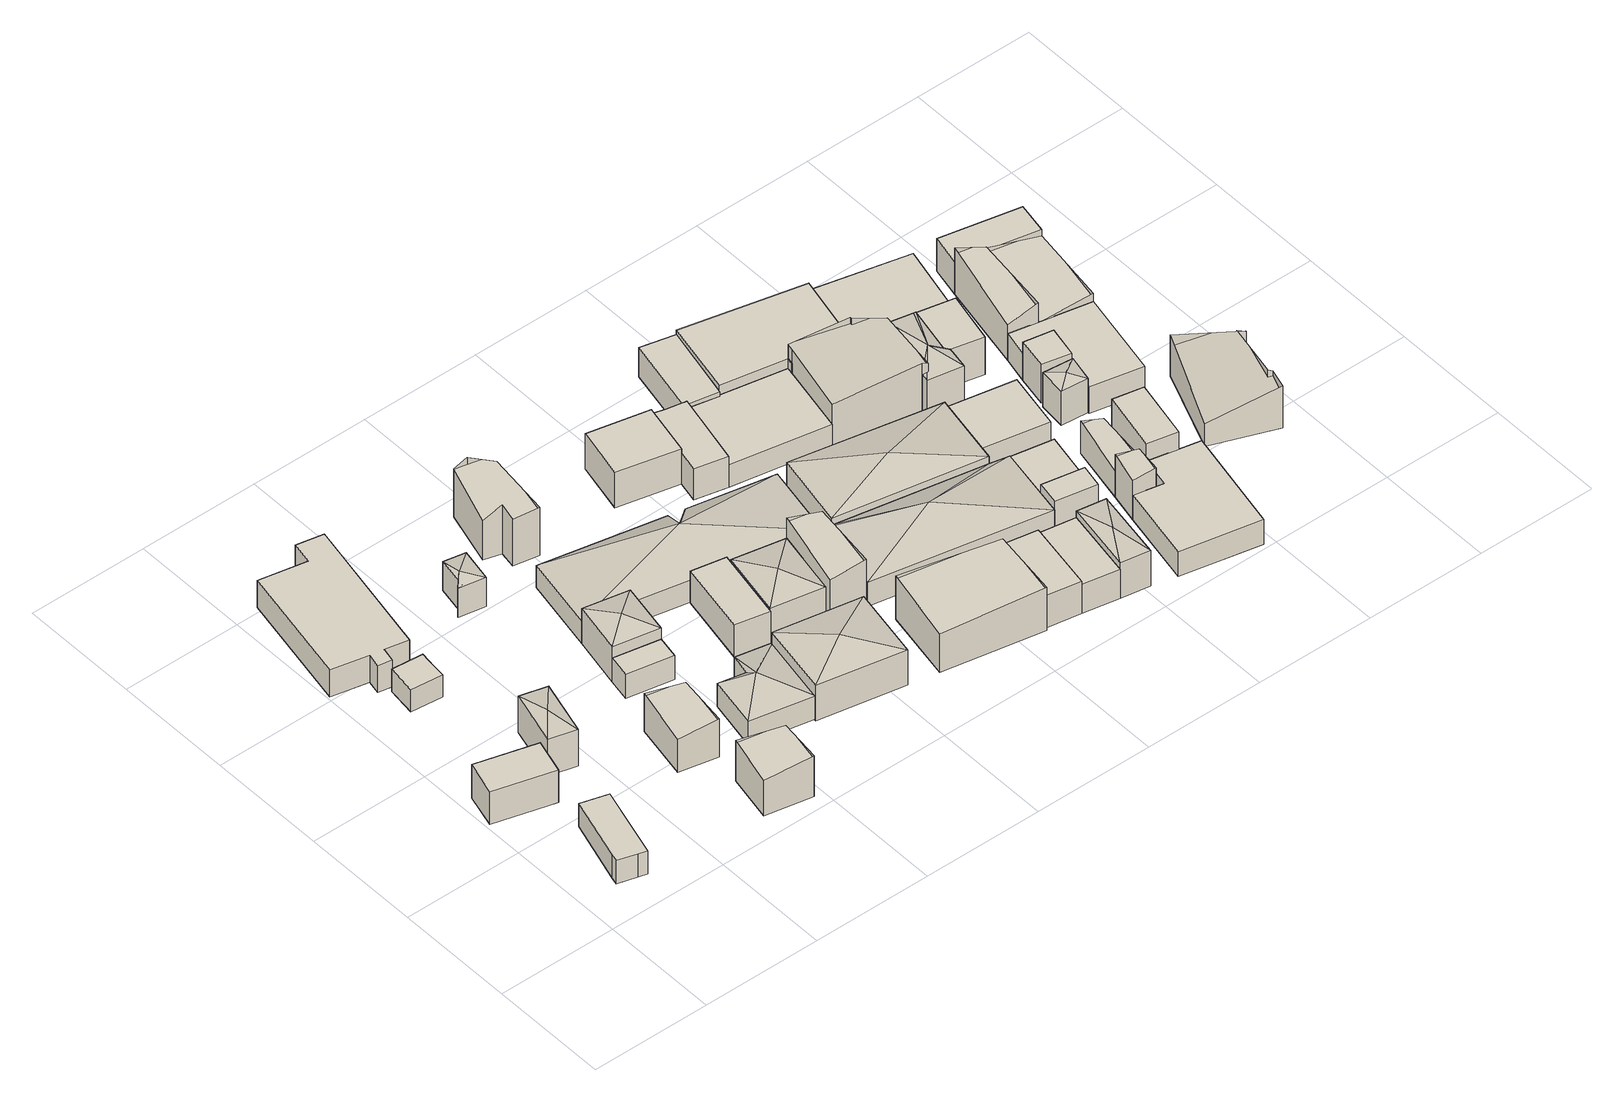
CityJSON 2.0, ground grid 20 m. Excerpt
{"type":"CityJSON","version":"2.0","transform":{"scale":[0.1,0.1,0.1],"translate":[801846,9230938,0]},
"CityObjects":{
"building1":{"type":"Building","attributes":{"Building Type":"Residential","Roof Shape":"flat","Roof Material":"Concrete Glazed Tile","Roof Material Code":1,"Roof Direction":"northwest","Building Height":4.43,"Roof Slope":5.7,"Footprint Area":59.34,"Solar PV Capacity Low":7.43,"Solar PV Capacity High":9.76,"Solar Annual Energy Low":10713,"Solar Annual Energy High":14119,"Suitable PV Area":44.35},"geometry":[{"type":"MultiSurface","lod":"2.2","boundaries":[[[0,1,2,3,4,5]],[[5,4,6,7]],[[4,3,8,6]],[[3,2,9,8]],[[2,1,10,9]],[[1,0,11,10]],[[0,5,7,11]],[[7,6,8,9,10,11]]]}]},
"building2":{"type":"Building","attributes":{"Building Type":"Residential","Roof Shape":"shed","Roof Material":"Concrete Glazed Tile","Roof Material Code":1,"Roof Direction":"northwest","Building Height":6.1,"Roof Slope":19.8,"Footprint Area":61.88,"Solar PV Capacity Low":7.75,"Solar PV Capacity High":10.18,"Solar Annual Energy Low":11172,"Solar Annual Energy High":14724,"Suitable PV Area":46.26},"geometry":[{"type":"MultiSurface","lod":"2.2","boundaries":[[[12,13,14,15]],[[15,14,16,17]],[[14,13,18,16]],[[13,12,19,18]],[[12,15,17,19]],[[17,16,18,19]]]}]},
"building3":{"type":"Building","attributes":{"Building Type":"Residential","Roof Shape":"shed","Roof Material":"Asbestos Sheet","Roof Material Code":4,"Roof Direction":"northwest","Building Height":4.19,"Roof Slope":14.9,"Footprint Area":25.6,"Solar PV Capacity Low":3.21,"Solar PV Capacity High":4.21,"Solar Annual Energy Low":4622,"Solar Annual Energy High":6091,"Suitable PV Area":19.13},"geometry":[{"type":"MultiSurface","lod":"2.2","boundaries":[[[20,21,22,23,24]],[[24,23,25,26]],[[23,22,27,25]],[[22,21,28,27]],[[21,20,29,28]],[[20,24,26,29]],[[26,25,27,28,29]]]}]},
"building4":{"type":"Building","attributes":{"Building Type":"Residential","Roof Shape":"hip","Roof Material":"Asbestos Sheet","Roof Material Code":4,"Roof Direction":"northwest","Building Height":6.88,"Roof Slope":22.1,"Footprint Area":44.62,"Solar PV Capacity Low":5.59,"Solar PV Capacity High":7.34,"Solar Annual Energy Low":8056,"Solar Annual Energy High":10618,"Suitable PV Area":33.36},"geometry":[{"type":"MultiSurface","lod":"2.2","boundaries":[[[30,31,32,33]],[[33,32,34,35]],[[32,31,36,34]],[[31,30,37,36]],[[30,33,35,37]],[[35,34,38]],[[34,36,38]],[[36,37,38]],[[37,35,38]]]}]},
"building5":{"type":"Building","attributes":{"Building Type":"Residential","Roof Shape":"flat","Roof Material":"Concrete Glazed Tile","Roof Material Code":1,"Roof Direction":"northwest","Building Height":5.07,"Roof Slope":12.3,"Footprint Area":282.25,"Solar PV Capacity Low":35.34,"Solar PV Capacity High":46.42,"Solar Annual Energy Low":50959,"Solar Annual Energy High":67160,"Suitable PV Area":210.98},"geometry":[{"type":"MultiSurface","lod":"2.2","boundaries":[[[39,40,41,42,43,44,45,46,47,48]],[[48,47,49,50]],[[47,46,51,49]],[[46,45,52,51]],[[45,44,53,52]],[[44,43,54,53]],[[43,42,55,54]],[[42,41,56,55]],[[41,40,57,56]],[[40,39,58,57]],[[39,48,50,58]],[[50,49,51,52,53,54,55,56,57,58]]]}]},
"building6":{"type":"Building","attributes":{"Building Type":"Residential","Roof Shape":"gable","Roof Material":"Concrete Glazed Tile","Roof Material Code":1,"Roof Direction":"northwest","Building Height":6.81,"Roof Slope":30.6,"Footprint Area":63.64,"Solar PV Capacity Low":7.97,"Solar PV Capacity High":10.47,"Solar Annual Energy Low":11489,"Solar Annual Energy High":15142,"Suitable PV Area":47.57},"geometry":[{"type":"MultiSurface","lod":"2.2","boundaries":[[[59,60,61,62]],[[62,61,63,64]],[[61,60,65,63]],[[60,59,66,65]],[[59,62,64,66]],[[64,63,65,66]]]}]},
"building7":{"type":"Building","attributes":{"Building Type":"Residential","Roof Shape":"gable","Roof Material":"Concrete Glazed Tile","Roof Material Code":1,"Roof Direction":"northwest","Building Height":6.32,"Roof Slope":28.9,"Footprint Area":61.67,"Solar PV Capacity Low":7.72,"Solar PV Capacity High":10.14,"Solar Annual Energy Low":11134,"Solar Annual Energy High":14674,"Suitable PV Area":46.1},"geometry":[{"type":"MultiSurface","lod":"2.2","boundaries":[[[67,68,69,70]],[[70,69,71,72]],[[69,68,73,71]],[[68,67,74,73]],[[67,70,72,74]],[[72,71,73,74]]]}]},
"building8":{"type":"Building","attributes":{"Building Type":"Residential","Roof Shape":"flat","Roof Material":"Asbestos Sheet","Roof Material Code":4,"Roof Direction":"northwest","Building Height":4.59,"Roof Slope":6.1,"Footprint Area":28.7,"Solar PV Capacity Low":3.59,"Solar PV Capacity High":4.72,"Solar Annual Energy Low":5182,"Solar Annual Energy High":6829,"Suitable PV Area":21.45},"geometry":[{"type":"MultiSurface","lod":"2.2","boundaries":[[[75,76,77,78]],[[78,77,79,80]],[[77,76,81,79]],[[76,75,82,81]],[[75,78,80,82]],[[80,79,81,82]]]}]},
"building9":{"type":"Building","attributes":{"Building Type":"Residential","Roof Shape":"hip","Roof Material":"Concrete Glazed Tile","Roof Material Code":1,"Roof Direction":"northwest","Building Height":5.51,"Roof Slope":24.2,"Footprint Area":21.37,"Solar PV Capacity Low":2.68,"Solar PV Capacity High":3.51,"Solar Annual Energy Low":3858,"Solar Annual Energy High":5084,"Suitable PV Area":15.97},"geometry":[{"type":"MultiSurface","lod":"2.2","boundaries":[[[83,84,85,86,87,88]],[[88,87,89,90]],[[87,86,91,89]],[[86,85,92,91]],[[85,84,93,92]],[[84,83,94,93]],[[83,88,90,94]],[[90,89,95]],[[89,91,95]],[[91,92,95]],[[92,93,95]],[[93,94,95]],[[94,90,95]]]}]},
"building10":{"type":"Building","attributes":{"Building Type":"Residential","Roof Shape":"hip","Roof Material":"Concrete Glazed Tile","Roof Material Code":1,"Roof Direction":"northwest","Building Height":6.7,"Roof Slope":29.6,"Footprint Area":67.37,"Solar PV Capacity Low":8.43,"Solar PV Capacity High":11.08,"Solar Annual Energy Low":12163,"Solar Annual Energy High":16029,"Suitable PV Area":50.36},"geometry":[{"type":"MultiSurface","lod":"2.2","boundaries":[[[96,75,78,97]],[[97,78,98,99]],[[78,75,100,98]],[[75,96,101,100]],[[96,97,99,101]],[[99,98,102]],[[98,100,102]],[[100,101,102]],[[101,99,102]]]}]},
"building11":{"type":"Building","attributes":{"Building Type":"Residential","Roof Shape":"hip","Roof Material":"Clay Tile Shingle","Roof Material Code":3,"Roof Direction":"northwest","Building Height":4.36,"Roof Slope":25.9,"Footprint Area":113.88,"Solar PV Capacity Low":14.26,"Solar PV Capacity High":18.73,"Solar Annual Energy Low":20561,"Solar Annual Energy High":27098,"Suitable PV Area":85.13},"geometry":[{"type":"MultiSurface","lod":"2.2","boundaries":[[[103,104,105,106,107,108]],[[108,107,109,110]],[[107,106,111,109]],[[106,105,112,111]],[[105,104,113,112]],[[104,103,114,113]],[[103,108,110,114]],[[110,109,115]],[[109,111,115]],[[111,112,115]],[[112,113,115]],[[113,114,115]],[[114,110,115]]]}]},
"building12":{"type":"Building","attributes":{"Building Type":"Residential","Roof Shape":"gable","Roof Material":"Concrete Glazed Tile","Roof Material Code":1,"Roof Direction":"northwest","Building Height":7.45,"Roof Slope":34.8,"Footprint Area":80.99,"Solar PV Capacity Low":10.14,"Solar PV Capacity High":13.32,"Solar Annual Energy Low":14623,"Solar Annual Energy High":19272,"Suitable PV Area":60.54},"geometry":[{"type":"MultiSurface","lod":"2.2","boundaries":[[[116,117,118,119,120,121,122]],[[122,121,123,124]],[[121,120,125,123]],[[120,119,126,125]],[[119,118,127,126]],[[118,117,128,127]],[[117,116,129,128]],[[116,122,124,129]],[[124,123,125,126,127,128,129]]]}]},
"building13":{"type":"Building","attributes":{"Building Type":"Residential","Roof Shape":"hip","Roof Material":"Clay Tile Shingle","Roof Material Code":3,"Roof Direction":"northwest","Building Height":6.66,"Roof Slope":22.2,"Footprint Area":178.08,"Solar PV Capacity Low":22.3,"Solar PV Capacity High":29.29,"Solar Annual Energy Low":32151,"Solar Annual Energy High":42373,"Suitable PV Area":133.11},"geometry":[{"type":"MultiSurface","lod":"2.2","boundaries":[[[130,131,132,133]],[[133,132,134,135]],[[132,131,136,134]],[[131,130,137,136]],[[130,133,135,137]],[[135,134,138]],[[134,136,138]],[[136,137,138]],[[137,135,138]]]}]},
"building14":{"type":"Building","attributes":{"Building Type":"Residential","Roof Shape":"flat","Roof Material":"Concrete Glazed Tile","Roof Material Code":1,"Roof Direction":"northwest","Building Height":6.11,"Roof Slope":7.3,"Footprint Area":70.78,"Solar PV Capacity Low":8.86,"Solar PV Capacity High":11.64,"Solar Annual Energy Low":12778,"Solar Annual Energy High":16841,"Suitable PV Area":52.91},"geometry":[{"type":"MultiSurface","lod":"2.2","boundaries":[[[139,140,141,142]],[[142,141,143,144]],[[141,140,145,143]],[[140,139,146,145]],[[139,142,144,146]],[[144,143,145,146]]]}]},
"building15":{"type":"Building","attributes":{"Building Type":"Residential","Roof Shape":"hip","Roof Material":"Clay Tile Shingle","Roof Material Code":3,"Roof Direction":"northwest","Building Height":4.15,"Roof Slope":23.5,"Footprint Area":481.91,"Solar PV Capacity Low":60.34,"Solar PV Capacity High":79.25,"Solar Annual Energy Low":87006,"Solar Annual Energy High":114667,"Suitable PV Area":360.23},"geometry":[{"type":"MultiSurface","lod":"2.2","boundaries":[[[147,148,149,150,151,96,152,153]],[[153,152,154,155]],[[152,96,156,154]],[[96,151,157,156]],[[151,150,158,157]],[[150,149,159,158]],[[149,148,160,159]],[[148,147,161,160]],[[147,153,155,161]],[[155,154,162]],[[154,156,162]],[[156,157,162]],[[157,158,162]],[[158,159,162]],[[159,160,162]],[[160,161,162]],[[161,155,162]]]}]},
"building16":{"type":"Building","attributes":{"Building Type":"Residential","Roof Shape":"hip","Roof Material":"Concrete Glazed Tile","Roof Material Code":1,"Roof Direction":"northwest","Building Height":5.26,"Roof Slope":23.8,"Footprint Area":98.52,"Solar PV Capacity Low":12.33,"Solar PV Capacity High":16.2,"Solar Annual Energy Low":17786,"Solar Annual Energy High":23441,"Suitable PV Area":73.64},"geometry":[{"type":"MultiSurface","lod":"2.2","boundaries":[[[163,164,165,166]],[[166,165,167,168]],[[165,164,169,167]],[[164,163,170,169]],[[163,166,168,170]],[[168,167,171]],[[167,169,171]],[[169,170,171]],[[170,168,171]]]}]},
"building17":{"type":"Building","attributes":{"Building Type":"Residential","Roof Shape":"gable","Roof Material":"Concrete Glazed Tile","Roof Material Code":1,"Roof Direction":"northwest","Building Height":7.82,"Roof Slope":29.9,"Footprint Area":70.25,"Solar PV Capacity Low":8.8,"Solar PV Capacity High":11.55,"Solar Annual Energy Low":12683,"Solar Annual Energy High":16715,"Suitable PV Area":52.51},"geometry":[{"type":"MultiSurface","lod":"2.2","boundaries":[[[172,166,173,174]],[[174,173,175,176]],[[173,166,177,175]],[[166,172,178,177]],[[172,174,176,178]],[[176,175,177,178]]]}]},
"building18":{"type":"Building","attributes":{"Building Type":"Residential","Roof Shape":"flat","Roof Material":"Concrete Glazed Tile","Roof Material Code":1,"Roof Direction":"northwest","Building Height":6.74,"Roof Slope":13.5,"Footprint Area":91.16,"Solar PV Capacity Low":11.41,"Solar PV Capacity High":14.99,"Solar Annual Energy Low":16459,"Solar Annual Energy High":21692,"Suitable PV Area":68.14},"geometry":[{"type":"MultiSurface","lod":"2.2","boundaries":[[[179,180,181,182]],[[182,181,183,184]],[[181,180,185,183]],[[180,179,186,185]],[[179,182,184,186]],[[184,183,185,186]]]}]},
"building19":{"type":"Building","attributes":{"Building Type":"Residential","Roof Shape":"gable","Roof Material":"Clay Tile Shingle","Roof Material Code":3,"Roof Direction":"northwest","Building Height":7.32,"Roof Slope":29.1,"Footprint Area":208.73,"Solar PV Capacity Low":26.13,"Solar PV Capacity High":34.33,"Solar Annual Energy Low":37685,"Solar Annual Energy High":49666,"Suitable PV Area":156.03},"geometry":[{"type":"MultiSurface","lod":"2.2","boundaries":[[[187,188,189,190]],[[190,189,191,192]],[[189,188,193,191]],[[188,187,194,193]],[[187,190,192,194]],[[192,191,193,194]]]}]},
"building20":{"type":"Building","attributes":{"Building Type":"Residential","Roof Shape":"flat","Roof Material":"Concrete Glazed Tile","Roof Material Code":1,"Roof Direction":"northwest","Building Height":5.86,"Roof Slope":11.1,"Footprint Area":67.97,"Solar PV Capacity Low":8.51,"Solar PV Capacity High":11.18,"Solar Annual Energy Low":12271,"Solar Annual Energy High":16173,"Suitable PV Area":50.81},"geometry":[{"type":"MultiSurface","lod":"2.2","boundaries":[[[195,196,197,198,182,199,200]],[[200,199,201,202]],[[199,182,203,201]],[[182,198,204,203]],[[198,197,205,204]],[[197,196,206,205]],[[196,195,207,206]],[[195,200,202,207]],[[202,201,203,204,205,206,207]]]}]},
"building21":{"type":"Building","attributes":{"Building Type":"Residential","Roof Shape":"flat","Roof Material":"Concrete Glazed Tile","Roof Material Code":1,"Roof Direction":"northwest","Building Height":6.14,"Roof Slope":8.4,"Footprint Area":68.45,"Solar PV Capacity Low":8.57,"Solar PV Capacity High":11.26,"Solar Annual Energy Low":12358,"Solar Annual Energy High":16286,"Suitable PV Area":51.16},"geometry":[{"type":"MultiSurface","lod":"2.2","boundaries":[[[208,209,210,211]],[[211,210,212,213]],[[210,209,214,212]],[[209,208,215,214]],[[208,211,213,215]],[[213,212,214,215]]]}]},
"building22":{"type":"Building","attributes":{"Building Type":"Residential","Roof Shape":"hip","Roof Material":"Concrete Glazed Tile","Roof Material Code":1,"Roof Direction":"northwest","Building Height":4.5,"Roof Slope":29,"Footprint Area":369.86,"Solar PV Capacity Low":46.31,"Solar PV Capacity High":60.82,"Solar Annual Energy Low":66776,"Solar Annual Energy High":88005,"Suitable PV Area":276.47},"geometry":[{"type":"MultiSurface","lod":"2.2","boundaries":[[[216,217,152,218,219,220]],[[220,219,221,222]],[[219,218,223,221]],[[218,152,224,223]],[[152,217,225,224]],[[217,216,226,225]],[[216,220,222,226]],[[222,221,227]],[[221,223,227]],[[223,224,227]],[[224,225,227]],[[225,226,227]],[[226,222,227]]]}]},
"building23":{"type":"Building","attributes":{"Building Type":"Residential","Roof Shape":"shed","Roof Material":"Concrete Aluminum Tile","Roof Material Code":2,"Roof Direction":"northwest","Building Height":4.2,"Roof Slope":13.4,"Footprint Area":203.41,"Solar PV Capacity Low":25.47,"Solar PV Capacity High":33.45,"Solar Annual Energy Low":36724,"Solar Annual Energy High":48399,"Suitable PV Area":152.05},"geometry":[{"type":"MultiSurface","lod":"2.2","boundaries":[[[228,229,230,231,232,196,195,200]],[[200,195,233,234]],[[195,196,235,233]],[[196,232,236,235]],[[232,231,237,236]],[[231,230,238,237]],[[230,229,239,238]],[[229,228,240,239]],[[228,200,234,240]],[[233,235,236,237,238,239,240,234]]]}]},
"building24":{"type":"Building","attributes":{"Building Type":"Residential","Roof Shape":"flat","Roof Material":"Concrete Glazed Tile","Roof Material Code":1,"Roof Direction":"northwest","Building Height":5.48,"Roof Slope":5.7,"Footprint Area":73.08,"Solar PV Capacity Low":9.15,"Solar PV Capacity High":12.02,"Solar Annual Energy Low":13194,"Solar Annual Energy High":17389,"Suitable PV Area":54.63},"geometry":[{"type":"MultiSurface","lod":"2.2","boundaries":[[[208,211,241,242]],[[242,241,243,244]],[[241,211,245,243]],[[211,208,246,245]],[[208,242,244,246]],[[244,243,245,246]]]}]},
"building25":{"type":"Building","attributes":{"Building Type":"Residential","Roof Shape":"shed","Roof Material":"Concrete Glazed Tile","Roof Material Code":1,"Roof Direction":"northwest","Building Height":5.28,"Roof Slope":19.2,"Footprint Area":73.98,"Solar PV Capacity Low":9.26,"Solar PV Capacity High":12.17,"Solar Annual Energy Low":13357,"Solar Annual Energy High":17604,"Suitable PV Area":55.3},"geometry":[{"type":"MultiSurface","lod":"2.2","boundaries":[[[196,232,231,247,248,197]],[[197,248,249,250]],[[248,247,251,249]],[[247,231,252,251]],[[231,232,253,252]],[[232,196,254,253]],[[196,197,250,254]],[[250,249,251,252,253,254]]]}]},
"building26":{"type":"Building","attributes":{"Building Type":"Residential","Roof Shape":"hip","Roof Material":"Concrete Glazed Tile","Roof Material Code":1,"Roof Direction":"northwest","Building Height":5.83,"Roof Slope":21.3,"Footprint Area":316.8,"Solar PV Capacity Low":39.66,"Solar PV Capacity High":52.1,"Solar Annual Energy Low":57195,"Solar Annual Energy High":75379,"Suitable PV Area":236.81},"geometry":[{"type":"MultiSurface","lod":"2.2","boundaries":[[[217,216,255,256]],[[256,255,257,258]],[[255,216,259,257]],[[216,217,260,259]],[[217,256,258,260]],[[258,257,261]],[[257,259,261]],[[259,260,261]],[[260,258,261]]]}]},
"building27":{"type":"Building","attributes":{"Building Type":"Residential","Roof Shape":"hip","Roof Material":"Concrete Glazed Tile","Roof Material Code":1,"Roof Direction":"northwest","Building Height":6.71,"Roof Slope":24.4,"Footprint Area":59.01,"Solar PV Capacity Low":7.39,"Solar PV Capacity High":9.7,"Solar Annual Energy Low":10654,"Solar Annual Energy High":14041,"Suitable PV Area":44.11},"geometry":[{"type":"MultiSurface","lod":"2.2","boundaries":[[[262,242,241,263]],[[263,241,264,265]],[[241,242,266,264]],[[242,262,267,266]],[[262,263,265,267]],[[265,264,268]],[[264,266,268]],[[266,267,268]],[[267,265,268]]]}]},
"building28":{"type":"Building","attributes":{"Building Type":"Residential","Roof Shape":"flat","Roof Material":"Concrete Glazed Tile","Roof Material Code":1,"Roof Direction":"northwest","Building Height":6.06,"Roof Slope":9.6,"Footprint Area":27.42,"Solar PV Capacity Low":3.43,"Solar PV Capacity High":4.51,"Solar Annual Energy Low":4951,"Solar Annual Energy High":6525,"Suitable PV Area":20.5},"geometry":[{"type":"MultiSurface","lod":"2.2","boundaries":[[[269,270,219,271]],[[271,219,272,273]],[[219,270,274,272]],[[270,269,275,274]],[[269,271,273,275]],[[273,272,274,275]]]}]},
"building29":{"type":"Building","attributes":{"Building Type":"Residential","Roof Shape":"flat","Roof Material":"Concrete Aluminum Tile","Roof Material Code":2,"Roof Direction":"northwest","Building Height":6.25,"Roof Slope":5.5,"Footprint Area":253.25,"Solar PV Capacity Low":31.71,"Solar PV Capacity High":41.65,"Solar Annual Energy Low":45723,"Solar Annual Energy High":60259,"Suitable PV Area":189.31},"geometry":[{"type":"MultiSurface","lod":"2.2","boundaries":[[[247,231,230,229,276,277,278,279]],[[279,278,280,281]],[[278,277,282,280]],[[277,276,283,282]],[[276,229,284,283]],[[229,230,285,284]],[[230,231,286,285]],[[231,247,287,286]],[[247,279,281,287]],[[281,280,282,283,284,285,286,287]]]}]},
"building30":{"type":"Building","attributes":{"Building Type":"Residential","Roof Shape":"shed","Roof Material":"Concrete Glazed Tile","Roof Material Code":1,"Roof Direction":"northwest","Building Height":4.22,"Roof Slope":14,"Footprint Area":59.87,"Solar PV Capacity Low":7.5,"Solar PV Capacity High":9.85,"Solar Annual Energy Low":10808,"Solar Annual Energy High":14245,"Suitable PV Area":44.75},"geometry":[{"type":"MultiSurface","lod":"2.2","boundaries":[[[220,270,269,288]],[[288,269,289,290]],[[269,270,291,289]],[[270,220,292,291]],[[220,288,290,292]],[[290,289,291,292]]]}]},
"building31":{"type":"Building","attributes":{"Building Type":"Residential","Roof Shape":"gable","Roof Material":"Concrete Glazed Tile","Roof Material Code":1,"Roof Direction":"northwest","Building Height":7.98,"Roof Slope":28.1,"Footprint Area":180.29,"Solar PV Capacity Low":22.57,"Solar PV Capacity High":29.65,"Solar Annual Energy Low":32549,"Solar Annual Energy High":42897,"Suitable PV Area":134.76},"geometry":[{"type":"MultiSurface","lod":"2.2","boundaries":[[[293,278,277,276,228,294,295,296,297]],[[297,296,298,299]],[[296,295,300,298]],[[295,294,301,300]],[[294,228,302,301]],[[228,276,303,302]],[[276,277,304,303]],[[277,278,305,304]],[[278,293,306,305]],[[293,297,299,306]],[[298,300,301,302,303,304,305,306,299]]]}]},
"building32":{"type":"Building","attributes":{"Building Type":"Residential","Roof Shape":"gable","Roof Material":"Concrete Glazed Tile","Roof Material Code":1,"Roof Direction":"northwest","Building Height":7.51,"Roof Slope":32.9,"Footprint Area":18.58,"Solar PV Capacity Low":2.33,"Solar PV Capacity High":3.06,"Solar Annual Energy Low":3355,"Solar Annual Energy High":4422,"Suitable PV Area":13.89},"geometry":[{"type":"MultiSurface","lod":"2.2","boundaries":[[[307,308,309,310]],[[310,309,311,312]],[[309,308,313,311]],[[308,307,314,313]],[[307,310,312,314]],[[312,311,313,314]]]}]},
"building33":{"type":"Building","attributes":{"Building Type":"Residential","Roof Shape":"flat","Roof Material":"Concrete Glazed Tile","Roof Material Code":1,"Roof Direction":"northwest","Building Height":4.83,"Roof Slope":7.7,"Footprint Area":109.73,"Solar PV Capacity Low":13.74,"Solar PV Capacity High":18.05,"Solar Annual Energy Low":19811,"Solar Annual Energy High":26110,"Suitable PV Area":82.02},"geometry":[{"type":"MultiSurface","lod":"2.2","boundaries":[[[255,315,316,317]],[[317,316,318,319]],[[316,315,320,318]],[[315,255,321,320]],[[255,317,319,321]],[[319,318,320,321]]]}]},
"building34":{"type":"Building","attributes":{"Building Type":"Residential","Roof Shape":"flat","Roof Material":"Concrete Glazed Tile","Roof Material Code":1,"Roof Direction":"northwest","Building Height":4.69,"Roof Slope":9.6,"Footprint Area":218.72,"Solar PV Capacity Low":27.39,"Solar PV Capacity High":35.97,"Solar Annual Energy Low":39489,"Solar Annual Energy High":52043,"Suitable PV Area":163.5},"geometry":[{"type":"MultiSurface","lod":"2.2","boundaries":[[[322,323,308,324,325,326]],[[326,325,327,328]],[[325,324,329,327]],[[324,308,330,329]],[[308,323,331,330]],[[323,322,332,331]],[[322,326,328,332]],[[328,327,329,330,331,332]]]}]},
"building35":{"type":"Building","attributes":{"Building Type":"Residential","Roof Shape":"gable","Roof Material":"Concrete Glazed Tile","Roof Material Code":1,"Roof Direction":"northwest","Building Height":5.03,"Roof Slope":33.3,"Footprint Area":37.17,"Solar PV Capacity Low":4.65,"Solar PV Capacity High":6.11,"Solar Annual Energy Low":6711,"Solar Annual Energy High":8845,"Suitable PV Area":27.79},"geometry":[{"type":"MultiSurface","lod":"2.2","boundaries":[[[333,307,310,334]],[[334,310,335,336]],[[310,307,337,335]],[[307,333,338,337]],[[333,334,336,338]],[[336,335,337,338]]]}]},
"building36":{"type":"Building","attributes":{"Building Type":"Residential","Roof Shape":"hip","Roof Material":"Asbestos Sheet","Roof Material Code":4,"Roof Direction":"northwest","Building Height":7.16,"Roof Slope":26.3,"Footprint Area":58.58,"Solar PV Capacity Low":7.33,"Solar PV Capacity High":9.63,"Solar Annual Energy Low":10576,"Solar Annual Energy High":13938,"Suitable PV Area":43.79},"geometry":[{"type":"MultiSurface","lod":"2.2","boundaries":[[[339,340,341,342,296,295,294,343,344]],[[344,343,345,346]],[[343,294,347,345]],[[294,295,348,347]],[[295,296,349,348]],[[296,342,350,349]],[[342,341,351,350]],[[341,340,352,351]],[[340,339,353,352]],[[339,344,346,353]],[[346,345,354]],[[345,347,354]],[[347,348,354]],[[348,349,354]],[[349,350,354]],[[350,351,354]],[[351,352,354]],[[352,353,354]],[[353,346,354]]]}]},
"building37":{"type":"Building","attributes":{"Building Type":"Residential","Roof Shape":"shed","Roof Material":"Concrete Glazed Tile","Roof Material Code":1,"Roof Direction":"northwest","Building Height":7.96,"Roof Slope":10.6,"Footprint Area":51.36,"Solar PV Capacity Low":6.43,"Solar PV Capacity High":8.45,"Solar Annual Energy Low":9273,"Solar Annual Energy High":12222,"Suitable PV Area":38.39},"geometry":[{"type":"MultiSurface","lod":"2.2","boundaries":[[[355,322,356,357]],[[357,356,358,359]],[[356,322,360,358]],[[322,355,361,360]],[[355,357,359,361]],[[359,358,360,361]]]}]},
"building38":{"type":"Building","attributes":{"Building Type":"Residential","Roof Shape":"flat","Roof Material":"Concrete Glazed Tile","Roof Material Code":1,"Roof Direction":"northwest","Building Height":7.1,"Roof Slope":9.9,"Footprint Area":54.48,"Solar PV Capacity Low":6.82,"Solar PV Capacity High":8.96,"Solar Annual Energy Low":9836,"Solar Annual Energy High":12963,"Suitable PV Area":40.72},"geometry":[{"type":"MultiSurface","lod":"2.2","boundaries":[[[341,340,339,362,363]],[[363,362,364,365]],[[362,339,366,364]],[[339,340,367,366]],[[340,341,368,367]],[[341,363,365,368]],[[365,364,366,367,368]]]}]},
"building39":{"type":"Building","attributes":{"Building Type":"Residential","Roof Shape":"hip","Roof Material":"Concrete Glazed Tile","Roof Material Code":1,"Roof Direction":"northwest","Building Height":6.54,"Roof Slope":28.7,"Footprint Area":21.39,"Solar PV Capacity Low":2.68,"Solar PV Capacity High":3.52,"Solar Annual Energy Low":3862,"Solar Annual Energy High":5090,"Suitable PV Area":15.99},"geometry":[{"type":"MultiSurface","lod":"2.2","boundaries":[[[369,370,371,372]],[[372,371,373,374]],[[371,370,375,373]],[[370,369,376,375]],[[369,372,374,376]],[[374,373,377]],[[373,375,377]],[[375,376,377]],[[376,374,377]]]}]},
"building40":{"type":"Building","attributes":{"Building Type":"Residential","Roof Shape":"shed","Roof Material":"Concrete Glazed Tile","Roof Material Code":1,"Roof Direction":"northwest","Building Height":4.55,"Roof Slope":15.4,"Footprint Area":206.36,"Solar PV Capacity Low":25.84,"Solar PV Capacity High":33.94,"Solar Annual Energy Low":37257,"Solar Annual Energy High":49102,"Suitable PV Area":154.25},"geometry":[{"type":"MultiSurface","lod":"2.2","boundaries":[[[279,278,293,297,342,341,363,378]],[[378,363,379,380]],[[363,341,381,379]],[[341,342,382,381]],[[342,297,383,382]],[[297,293,384,383]],[[293,278,385,384]],[[278,279,386,385]],[[279,378,380,386]],[[380,379,381,382,383,384,385,386]]]}]},
"building41":{"type":"Building","attributes":{"Building Type":"Residential","Roof Shape":"flat","Roof Material":"Concrete Glazed Tile","Roof Material Code":1,"Roof Direction":"northwest","Building Height":7.3,"Roof Slope":11.4,"Footprint Area":25.46,"Solar PV Capacity Low":3.19,"Solar PV Capacity High":4.19,"Solar Annual Energy Low":4596,"Solar Annual Energy High":6058,"Suitable PV Area":19.03},"geometry":[{"type":"MultiSurface","lod":"2.2","boundaries":[[[387,388,389,390]],[[390,389,391,392]],[[389,388,393,391]],[[388,387,394,393]],[[387,390,392,394]],[[392,391,393,394]]]}]},
"building42":{"type":"Building","attributes":{"Building Type":"Residential","Roof Shape":"flat","Roof Material":"Concrete Glazed Tile","Roof Material Code":1,"Roof Direction":"northwest","Building Height":5.12,"Roof Slope":10.8,"Footprint Area":149.02,"Solar PV Capacity Low":18.66,"Solar PV Capacity High":24.51,"Solar Annual Energy Low":26904,"Solar Annual Energy High":35457,"Suitable PV Area":111.39},"geometry":[{"type":"MultiSurface","lod":"2.2","boundaries":[[[395,387,390,370,369,396,397,398]],[[398,397,399,400]],[[397,396,401,399]],[[396,369,402,401]],[[369,370,403,402]],[[370,390,404,403]],[[390,387,405,404]],[[387,395,406,405]],[[395,398,400,406]],[[400,399,401,402,403,404,405,406]]]}]},
"building43":{"type":"Building","attributes":{"Building Type":"Residential","Roof Shape":"gable","Roof Material":"Concrete Glazed Tile","Roof Material Code":1,"Roof Direction":"northwest","Building Height":6.81,"Roof Slope":34.9,"Footprint Area":73.33,"Solar PV Capacity Low":9.18,"Solar PV Capacity High":12.06,"Solar Annual Energy Low":13239,"Solar Annual Energy High":17448,"Suitable PV Area":54.81},"geometry":[{"type":"MultiSurface","lod":"2.2","boundaries":[[[407,395,408,409]],[[409,408,410,411]],[[408,395,412,410]],[[395,407,413,412]],[[407,409,411,413]],[[411,410,412,413]]]}]},
"building44":{"type":"Building","attributes":{"Building Type":"Residential","Roof Shape":"gable","Roof Material":"Concrete Glazed Tile","Roof Material Code":1,"Roof Direction":"northwest","Building Height":4.27,"Roof Slope":35,"Footprint Area":161.57,"Solar PV Capacity Low":20.23,"Solar PV Capacity High":26.57,"Solar Annual Energy Low":29171,"Solar Annual Energy High":38444,"Suitable PV Area":120.77},"geometry":[{"type":"MultiSurface","lod":"2.2","boundaries":[[[414,415,416,417,418,419,420,421]],[[421,420,422,423]],[[420,419,424,422]],[[419,418,425,424]],[[418,417,426,425]],[[417,416,427,426]],[[416,415,428,427]],[[415,414,429,428]],[[414,421,423,429]],[[423,422,424,425,426,427,428,429]]]}]},
"building45":{"type":"Building","attributes":{"Building Type":"Residential","Roof Shape":"gable","Roof Material":"Concrete Glazed Tile","Roof Material Code":1,"Roof Direction":"northwest","Building Height":5.01,"Roof Slope":29.5,"Footprint Area":130.8,"Solar PV Capacity Low":16.38,"Solar PV Capacity High":21.51,"Solar Annual Energy Low":23616,"Solar Annual Energy High":31124,"Suitable PV Area":97.78},"geometry":[{"type":"MultiSurface","lod":"2.2","boundaries":[[[409,408,398,430]],[[430,398,431,432]],[[398,408,433,431]],[[408,409,434,433]],[[409,430,432,434]],[[432,431,433,434]]]}]},
"building46":{"type":"Building","attributes":{"Building Type":"Residential","Roof Shape":"flat","Roof Material":"Concrete Glazed Tile","Roof Material Code":1,"Roof Direction":"northwest","Building Height":6.21,"Roof Slope":10.3,"Footprint Area":71.49,"Solar PV Capacity Low":8.95,"Solar PV Capacity High":11.76,"Solar Annual Energy Low":12908,"Solar Annual Energy High":17011,"Suitable PV Area":53.44},"geometry":[{"type":"MultiSurface","lod":"2.2","boundaries":[[[435,407,430,436]],[[436,430,437,438]],[[430,407,439,437]],[[407,435,440,439]],[[435,436,438,440]],[[438,437,439,440]]]}]}
},
"vertices":[
[143,174,0],[98,187,0],[66,78,0],[63,66,0],[95,57,0],[109,53,0],[95,57,44],[109,53,44],[63,66,44],[66,78,44],[98,187,44],[143,174,44],
[7,269,0],[108,242,0],[123,299,0],[22,326,0],[123,299,63],[22,326,64],[108,242,61],[7,269,62],
[128,555,0],[76,560,0],[70,512,0],[123,506,0],[125,527,0],[123,506,42],[125,527,42],[70,512,42],[76,560,43],[128,555,43],
[156,385,0],[131,292,0],[176,280,0],[201,373,0],[176,280,69],[201,373,69],[131,292,69],[156,385,69],[166,333,74],
[127,582,0],[175,820,0],[130,829,0],[123,793,0],[44,809,0],[4,607,0],[65,594,0],[60,571,0],[83,567,0],[88,590,0],[83,567,51],[88,590,51],[60,571,51],[65,594,51],[4,607,51],[44,809,51],[123,793,51],[130,829,51],[175,820,51],[127,582,51],
[322,117,0],[306,38,0],[384,23,0],[400,102,0],[384,23,77],[400,102,68],[306,38,68],[322,117,77],
[354,261,0],[290,274,0],[272,181,0],[336,168,0],[272,181,63],[336,168,72],[290,274,72],[354,261,63],
[320,378,0],[313,341,0],[389,326,0],[396,363,0],[389,326,46],[396,363,46],[313,341,46],[320,378,46],
[250,613,0],[242,615,0],[242,614,0],[286,606,0],[297,662,0],[261,669,0],[297,662,55],[261,669,55],[286,606,55],[242,614,55],[242,615,55],[250,613,55],[263,636,60],
[338,464,0],[413,449,0],[396,363,67],[413,449,67],[320,378,67],[338,464,67],[367,413,76],
[510,260,0],[451,272,0],[444,238,0],[399,247,0],[382,161,0],[486,140,0],[382,161,44],[486,140,44],[399,247,44],[444,238,44],[451,272,44],[510,260,44],[446,219,56],
[366,644,0],[408,636,0],[434,758,0],[389,768,0],[368,772,0],[342,680,0],[371,672,0],[342,680,75],[371,672,93],[368,772,91],[389,768,103],[434,758,75],[408,636,91],[366,644,89],
[507,258,0],[484,137,0],[627,110,0],[650,231,0],[627,110,67],[650,231,67],[484,137,67],[507,258,67],[567,184,79],
[561,418,0],[505,429,0],[481,307,0],[537,296,0],[481,307,61],[537,296,61],[505,429,61],[561,418,61],
[593,544,0],[589,524,0],[562,530,0],[566,549,0],[363,590,0],[710,389,0],[735,515,0],[710,389,42],[735,515,42],[338,464,42],[363,590,42],[566,549,42],[562,530,42],[589,524,42],[593,544,42],[557,513,59],
[568,417,0],[546,307,0],[632,290,0],[654,400,0],[632,290,53],[654,400,53],[546,307,53],[568,417,53],[600,354,62],
[709,389,0],[629,277,0],[684,266,0],[629,277,78],[684,266,91],[654,400,91],[709,389,78],
[568,728,0],[549,642,0],[650,619,0],[669,706,0],[650,619,67],[669,706,67],[549,642,67],[568,728,67],
[700,221,0],[677,101,0],[844,69,0],[867,190,0],[844,69,82],[867,190,73],[677,101,73],[700,221,82],
[723,694,0],[719,694,0],[717,695,0],[691,700,0],[642,584,0],[695,572,0],[642,584,59],[695,572,59],[669,706,59],[691,700,59],[717,695,59],[719,694,59],[723,694,59],
[924,182,0],[868,192,0],[847,74,0],[903,64,0],[847,74,61],[903,64,61],[868,192,61],[924,182,61],
[969,340,0],[724,386,0],[687,266,0],[978,211,0],[1001,333,0],[978,211,45],[1001,333,45],[687,266,45],[710,389,45],[724,386,45],[969,340,45],[845,321,62],
[857,542,0],[879,654,0],[881,665,0],[774,685,0],[773,683,0],[723,694,46],[695,572,43],[719,694,46],[773,683,45],[774,685,45],[881,665,45],[879,654,45],[857,542,42],
[963,53,0],[984,172,0],[963,53,55],[984,172,55],[903,64,55],[924,182,55],
[801,808,0],[744,821,0],[744,821,56],[717,695,53],[801,808,55],[774,685,53],[773,683,53],[719,694,53],
[993,463,0],[749,512,0],[993,463,58],[749,512,58],[969,340,58],[724,386,58],[859,425,72],
[1032,164,0],[1011,45,0],[963,53,67],[1011,45,67],[984,172,67],[1032,164,67],[997,109,73],
[1054,236,0],[985,249,0],[1046,198,0],[978,211,61],[1046,198,61],[985,249,61],[1054,236,61],
[880,654,0],[882,665,0],[973,640,0],[1001,762,0],[973,640,63],[1001,762,63],[882,665,63],[880,654,63],[879,654,63],[881,665,63],[774,685,63],[801,808,63],
[1070,320,0],[1054,236,42],[1070,320,44],[985,249,42],[1001,333,44],
[973,637,0],[996,514,0],[1005,512,0],[1027,624,0],[1027,625,0],[1027,624,80],[1027,625,80],[1005,512,89],[996,514,93],[857,542,80],[880,654,89],[882,665,90],[973,640,103],[973,637,103],
[1089,212,0],[1078,162,0],[1114,155,0],[1125,204,0],[1114,155,81],[1125,204,75],[1078,162,75],[1089,212,81],
[975,368,0],[1086,346,0],[1105,441,0],[1086,346,48],[1105,441,48],[975,368,48],[993,463,48],
[1136,202,0],[1126,152,0],[1052,35,0],[1184,8,0],[1221,184,0],[1184,8,47],[1221,184,47],[1052,35,47],[1078,162,47],[1126,152,47],[1136,202,47],
[1109,310,0],[1145,303,0],[1125,204,62],[1145,303,50],[1089,212,50],[1109,310,62],
[1058,528,0],[1051,529,0],[1070,615,0],[1066,616,0],[993,500,0],[1051,489,0],[993,500,72],[1051,489,72],[996,514,72],[1005,512,72],[1027,624,72],[1066,616,72],[1070,615,72],[1051,529,72],[1058,528,72],[1035,548,79],
[1157,300,0],[1186,191,0],[1207,290,0],[1186,191,80],[1207,290,81],[1136,202,80],[1157,300,81],
[1111,516,0],[1131,602,0],[1111,516,71],[1131,602,71],[1058,528,71],[1051,529,71],[1070,615,71],
[1170,366,0],[1180,410,0],[1130,415,0],[1125,370,0],[1130,415,65],[1125,370,65],[1180,410,65],[1170,366,65],[1151,390,70],
[1159,726,0],[1131,602,45],[1159,726,49],[1070,615,46],[1066,616,46],[1027,625,46],[973,637,46],[973,640,46],[1001,762,50],
[1143,473,0],[1133,422,0],[1180,412,0],[1191,464,0],[1180,412,73],[1191,464,73],[1133,422,73],[1143,473,73],
[1153,517,0],[1170,363,0],[1255,345,0],[1285,490,0],[1255,345,51],[1285,490,51],[1170,363,51],[1170,366,51],[1180,410,51],[1191,464,51],[1143,473,51],[1153,517,51],
[1183,665,0],[1200,507,0],[1231,655,0],[1200,507,88],[1231,655,68],[1153,517,68],[1183,665,88],
[1412,315,0],[1304,349,0],[1249,210,0],[1355,169,0],[1371,209,0],[1364,212,0],[1398,318,0],[1412,314,0],[1398,318,51],[1412,314,43],[1364,212,73],[1371,209,69],[1355,169,79],[1249,210,43],[1304,349,77],[1412,315,43],
[1316,637,0],[1285,490,66],[1316,637,50],[1200,507,50],[1231,655,66],
[1194,717,0],[1326,689,0],[1316,637,62],[1326,689,62],[1183,665,62],[1194,717,62]
]}
